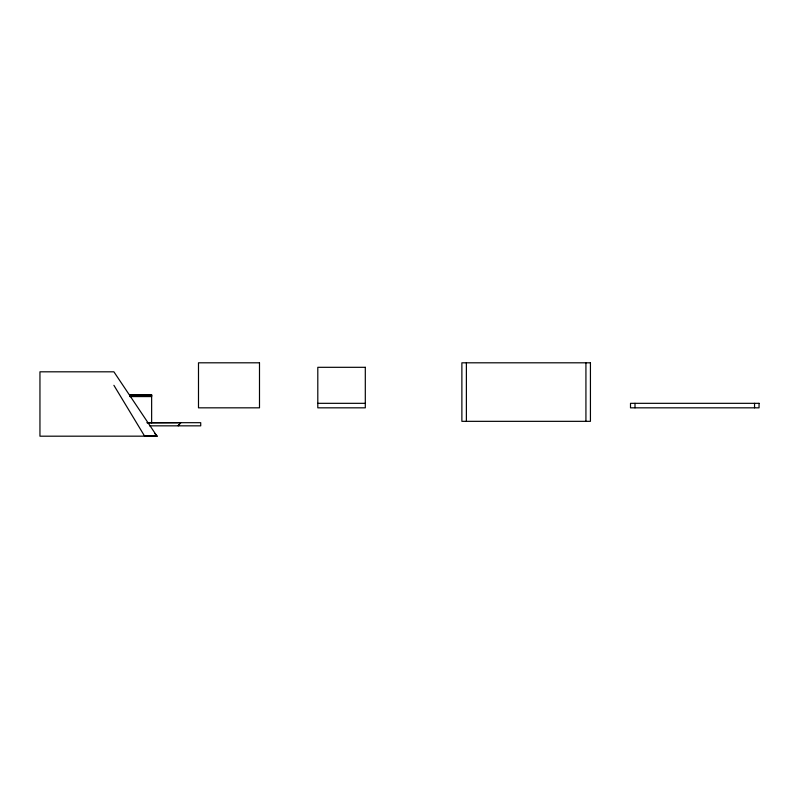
<?xml version="1.0" encoding="UTF-8"?>
<svg xmlns="http://www.w3.org/2000/svg" width="799" height="799" viewBox="0 0 799 799"><rect width="100%" height="100%" fill="white"/><g stroke="black" fill="none" stroke-linecap="round" stroke-linejoin="round"><path stroke-width="1.2" d="M180.105 422.691L178.207 425.837L180.834 422.691M154.786 433.507L156.994 436.164L39.95 436.194L39.95 371.815L113.897 371.815L157.013 436.194L144.649 436.194L113.897 385.318M129.738 395.016L151.64 395.016M129.738 395.295L151.64 395.295M129.738 395.675L151.64 395.675M151.64 396.104L129.738 396.104L129.738 394.776L151.64 394.776L151.64 422.861M129.738 396.574L151.64 396.574M317.802 403.325L365.303 403.325M146.836 422.691L200.719 422.691L200.719 425.837L149.633 425.837M147.505 422.861L178.207 422.691M144.629 436.164L156.944 436.084M754.546 403.325L754.546 407.83M635.005 403.325L635.005 407.83M585.927 362.806L585.927 421.333M466.386 362.806L466.386 421.333M259.495 362.806L198.492 362.806L198.492 407.83L259.495 407.83L259.495 362.806M590.431 362.806L461.882 362.806L461.882 421.333L590.431 421.333L590.431 362.806M365.303 367.31L317.802 367.31L317.802 407.83L365.303 407.83L365.303 367.31M759.05 403.325L630.501 403.325L630.501 407.83L759.05 407.83L759.05 403.325"/></g></svg>
